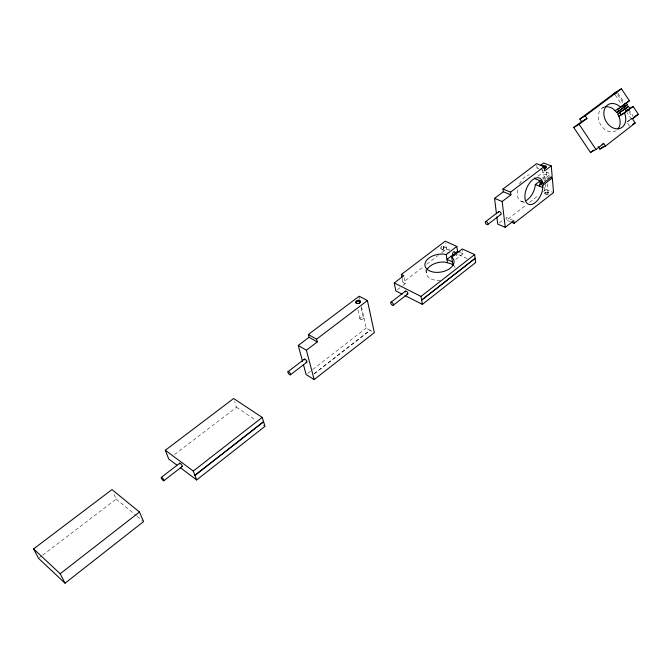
<?xml version="1.0" encoding="UTF-8"?>
<svg xmlns="http://www.w3.org/2000/svg" width="672" height="672" viewBox="0 0 672 672"><rect width="100%" height="100%" fill="white"/><g stroke="black" fill="none" stroke-linecap="round" stroke-linejoin="round"><path stroke-width="0.5" stroke-dasharray="3.36 2.52" d="M631.722 118.969L630.781 119.423L631.621 118.012M457.304 254.461L457.254 254.621A1.688 0.991 -65 0 1 457.061 255.016M630.781 119.423L631.688 118.65M314.11 373.75L370.121 330.238L366.198 328.096L361.36 306.18M314.143 373.859L370.121 330.238M499.296 222.911L504.739 218.702M307.768 373.33L311.884 370.146M312.707 369.508L366.198 328.096M455.683 259.4L463.008 253.73L462.437 249.9M510.359 221.718L506.604 220.13L526.319 204.859M529.612 202.314L538.642 195.317M543.572 191.503L546.042 189.588L545.572 184.43M629.572 126.101L626.867 122.035L632.016 118.062M547.613 178.08L549.259 176.82M542.455 178.03L544.832 176.215L545.202 180.298M546.21 172.032L548.932 173.074L546.412 174.863A1.638 0.916 -6.1 0 0 543.623 174.812A1.638 0.916 -6.1 0 0 544.622 176.224L544.832 176.215M397.396 289.691L402.133 286.062M402.923 285.457L405.292 283.651L404.166 277.687M542.514 179.038L544.916 177.198L549.452 178.954M543.539 179.5L545.244 178.349A1.638 0.916 -6.1 0 0 546.697 177.232L546.168 171.259M537.961 176.24L543.581 171.948M39.371 557.693L41.874 555.778M42.706 555.148L116.155 499.094L113.635 493.399M174.502 454.574L236.485 407.274L234.578 401.428M405.292 283.651L402.864 282.442L423.452 266.7M426.745 264.188L438.278 255.377M441.571 252.857L446.51 249.085L445.57 243.146M536.76 165.413L537.004 168.017L539.49 166.135M442.596 249.707A2.344 1.394 -65.1 0 0 443.486 245.893A2.344 1.394 -65.1 0 0 440.756 248.027A2.344 1.394 -65.1 0 0 442.596 249.707L443.024 249.388A1.672 1 -65.1 0 0 443.612 246.674A1.672 1 -65.1 0 0 441.672 248.237A1.672 1 -65.1 0 0 443.016 249.388M602.456 107.948L604.036 107.016M631.638 118.238L630.974 118.566L626.984 112.568M626.867 122.035L631.688 119.356M537.004 168.017L538.91 168.748M539.868 169.109L543.673 170.562M546.042 189.588L553.552 192.545M521.363 201.348L525.126 202.877M512.87 220.273L506.293 217.501L506.604 220.13M548.134 192.562L547.504 192.276L548.495 192.805M460.278 252.479L463.008 253.73M443.386 246.548L449.828 249.522M446.51 249.085L449.333 250.387M458.732 254.722L467.2 258.628M442.159 249.656L449.366 252.991M370.146 330.347L371.826 331.262M236.485 407.274L255.52 419.966M263.306 425.158L265.028 426.308M116.155 499.094L136.315 515.642M137.122 516.298L142.766 520.934M617.879 93.139L624.968 103.816M628.698 109.427L633.058 115.996M617.635 94.735L623.44 103.471M628.925 111.728L632.209 116.668M615.266 94.928L621.449 104.227M546.697 177.232L549.125 175.216L548.932 173.074M357.949 309.859L359.948 318.805M359.167 296.226L359.822 299.208M361.217 307.919L363.418 317.864M402.108 278.468L402.864 282.442M425.796 269.716L426.653 274.697M454.684 265.868L454.994 267.868M542.724 169.655L543.262 175.518M544.345 187.328L544.883 193.276M547.285 183.842L548.092 192.856M443.915 247.565L443.856 246.649M456.817 255.36A1.688 0.991 -65 0 1 456.238 255.839M440.42 280.308A14.633 8.996 -9.4 0 1 426.896 269.984M523.48 201.508A14.12 7.896 -67.5 0 1 517.784 189.235M519.582 184.002A14.12 7.896 -67.5 0 1 529.41 174.796M544.152 180.692A1.63 0.916 -6.1 0 1 545.252 180.272M616.123 130.679A13.272 10.122 61.4 0 1 600.155 123.799A13.272 10.122 61.4 0 1 604.052 107.176M360.721 319.435A1.798 1.142 -12.6 0 0 363.451 318.158A1.798 1.142 -12.6 0 0 360.872 317.411A1.798 1.142 -12.6 0 0 360.721 319.435M545.471 193.855A1.621 0.924 -6 0 0 548.083 193.099A1.621 0.924 -6 0 0 545.916 192.242A1.621 0.924 -6 0 0 545.471 193.855M545.412 194.796A2.268 1.294 -6 0 0 548.797 193.435A2.268 1.294 -6 0 0 545.404 192.553A2.268 1.294 -6 0 0 545.412 194.796"/><path stroke-width="1.01" d="M540.12 180.877L535.315 184.556L534.946 187.186A14.12 7.896 -67.5 0 1 525.798 200.76M550.024 177.114L552.3 177.988L542.942 185.195L542.497 190.168A14.196 7.862 -67.5 0 1 528.788 204.38A14.196 7.862 -67.5 0 1 528.091 185.296A14.196 7.862 -67.5 0 1 542.161 181.012L542.858 183.54L552.166 176.383L551.258 165.875L543.631 163.002L540.322 165.505M539.843 186.337L539.902 184.002L542.161 182.272M456.481 254.075L454.91 253.058A1.688 0.991 -65 0 0 454.348 251.622A1.688 0.991 -65 0 0 452.903 252.806A1.688 0.991 -65 0 0 452.97 254.646L454.692 255.452M618.08 128.864A13.272 10.122 61.4 0 0 619.248 116.987L617.828 113.98L628.421 106.336L629.773 108.368L633.15 106.445L638.4 114.349L632.495 118.91L635.216 123.001L605.447 146.11L599.894 149.108L598.164 146.521M604.901 106.932A13.272 10.122 61.4 0 1 613.242 108.94L616.745 112.493L627.404 104.807L626.052 102.774L629.42 100.825L621.44 88.805L615.896 92.114L579.802 119.07L581.54 121.666L586.984 118.465L585.236 115.853L579.802 119.07M65.041 583.195L143.573 521.59L139.482 512.039L111.964 489.602L33.6 548.923L38.539 558.331L65.041 583.195L60.186 573.745L33.6 548.923M180.23 467.611L196.669 479.942L265.028 426.308L262.198 417.404L233.629 398.513L165.32 450.257L168.714 458.984L176.938 465.15M404.972 295.554L422.369 304.391L475.667 262.534L474.642 254.579L462.294 248.942L451.685 257.124L452.928 265.104M263.525 421.705L194.88 475.348L263.626 421.772M421.596 300.115L475.171 258.325L421.596 300.115L422.369 304.391M60.186 573.745L139.482 512.039M496.852 216.905L497.734 224.112L505.243 227.338L513.811 220.668L514.105 223.314L511.291 222.121M196.669 479.942L193.284 471.064L262.198 417.404M514.105 223.314L553.552 192.545L552.3 177.988M314.168 379.571L374.338 332.632L367.408 300.56L359.167 296.226L308.381 334.488L309.103 337.252L317.26 341.956L306.382 350.238L314.168 379.571L306.121 374.598L303.408 364.552M421.697 300.174L421.025 296.411L474.642 254.579M599.894 149.108L603.196 146.555M581.54 121.666L573.737 127.504L590.461 152.477L593.544 150.1M393.221 305.239A1.848 0.89 52.3 0 0 392.162 302.576A1.848 0.89 52.3 0 0 390.911 303.475A1.848 0.89 52.3 0 0 393.221 305.239L407.686 294.059M590.461 152.477L595.98 149.486L603.708 143.506L605.447 146.11M390.978 302.291L405.46 291.136M453.046 254.688L446.972 259.367L452.432 261.92M454.826 253.319L457.54 251.227L456.817 246.439L445.259 241.164L401.36 274.495L401.923 277.477M163.817 480.724A2.083 0.571 52.5 0 0 162.33 477.952A2.083 0.571 52.5 0 0 161.515 478.506A2.083 0.571 52.5 0 0 163.817 480.724L182.196 466.528M451.685 257.124L452.231 257.519A14.708 8.963 -9.4 0 1 443.008 271.639A14.708 8.963 -9.4 0 1 424.897 264.558A14.708 8.963 -9.4 0 1 443.545 254.125L446.216 254.579L456.817 246.439M290.422 374.808A1.982 0.773 52.6 0 0 289.17 372.053A1.982 0.773 52.6 0 0 288.086 372.842A1.982 0.773 52.6 0 0 290.422 374.808L306.768 362.258M487.721 224.532A1.772 1.008 52.5 0 0 486.822 221.894A1.772 1.008 52.5 0 0 485.411 222.928A1.772 1.008 52.5 0 0 487.721 224.532L500.842 214.444M161.288 477.397L179.693 463.235M288.028 371.658L304.399 359.134M485.579 221.701L498.716 211.646M551.258 165.875L544.631 170.932L544.236 166.572L536.592 163.674L502.967 189.042L503.286 191.772L494.567 198.358L496.465 213.814M626.195 108.024L627.547 110.065L628.698 109.427L621.121 114.979L620.046 112.711M627.547 110.065L629.773 108.368M618.895 116.239L624.481 113.072L633.15 106.445M308.381 334.488L316.546 339.184L367.408 300.56M505.243 227.338L502.177 201.508L510.905 194.863L510.594 192.125L544.236 166.572M616.745 112.493L627.404 104.807M402.226 294.16L395.816 290.9L394.254 282.946L403.788 275.696L401.36 274.495M617.828 113.98L628.421 106.336M619.038 108.091L617.375 109.351L618.971 111.224M620.701 106.831L622.364 105.571L623.717 107.612M615.157 110.628L620.726 107.419L629.42 100.825M302.593 361.536L298.25 345.458L309.103 337.252M573.737 127.504L579.155 124.337L586.984 118.465M585.236 115.853L621.44 88.805M633.562 117.751L634.469 116.978L633.528 117.432M615.098 93.752L616.022 93.097M632.646 118.39L633.125 118.062M616.014 93.307L615.35 93.736M623.314 105.034L624.968 103.816L623.986 104.353M622.994 105.235L622.516 105.512M635.174 116.147L638.4 114.349M632.797 124.328L635.216 123.001M602.129 144.362L603.708 143.506M624.708 109.141L626.111 111.182M426.896 269.984A14.633 8.996 -9.4 0 1 444.822 262.08L451.214 263.836L453.466 265.499M542.338 181.642L534.752 178.685L534.576 178.063M542.858 183.54L539.818 182.356L539.297 180.457M539.902 184.002L542.942 185.195M535.315 184.556L542.884 187.53M502.967 189.042L510.594 192.125M503.286 191.772L510.905 194.863M494.567 198.358L502.177 201.508M457.54 251.227L459.362 252.059M394.254 282.946L421.025 296.411M298.25 345.458L306.382 350.238M165.32 450.257L193.284 471.064M620.726 107.419L618.803 105.714A13.356 10.156 61.4 0 0 603.893 111.947A13.356 10.156 61.4 0 0 616.476 128.831A13.356 10.156 61.4 0 0 624.834 113.82L624.481 113.072M579.155 124.337L595.98 149.486M623.826 104.462L625.178 106.504M316.546 339.184L317.26 341.956M446.216 254.579L447.476 262.542M358.52 303.509A1.823 1.134 -12.5 0 1 356.395 302.408A1.823 1.134 -12.5 0 1 359.243 301.375A1.823 1.134 -12.5 0 1 358.957 303.349M543.22 166.816A1.646 0.907 -6.2 0 1 545.622 166.95A1.646 0.907 -6.2 0 1 544.765 168.302M542.354 166.27A2.302 1.277 -6.2 0 1 546.277 166.337A2.302 1.277 -6.2 0 1 543.766 168.244M498.448 212.134A1.756 1.025 52.5 0 1 499.724 211.68A1.756 1.025 52.5 0 1 501.094 213.478A1.756 1.025 52.5 0 1 500.287 214.561M405.266 291.934A1.84 0.907 52.3 0 1 406.308 291.186A1.84 0.907 52.3 0 1 407.879 293.252A1.84 0.907 52.3 0 1 406.837 294M304.29 359.923A1.966 0.798 52.6 0 1 305.197 359.26A1.966 0.798 52.6 0 1 306.877 361.469A1.966 0.798 52.6 0 1 305.97 362.132M179.718 463.966A2.066 0.596 52.5 0 1 180.306 463.403A2.066 0.596 52.5 0 1 182.07 465.545A2.066 0.596 52.5 0 1 181.784 466.477M617.509 91.451L613.847 93.937L617.509 91.451M356.706 303.425A2.545 1.588 -12.5 0 0 360.528 301.594A2.545 1.588 -12.5 0 0 356.832 300.619A2.545 1.588 -12.5 0 0 356.706 303.425"/></g></svg>
